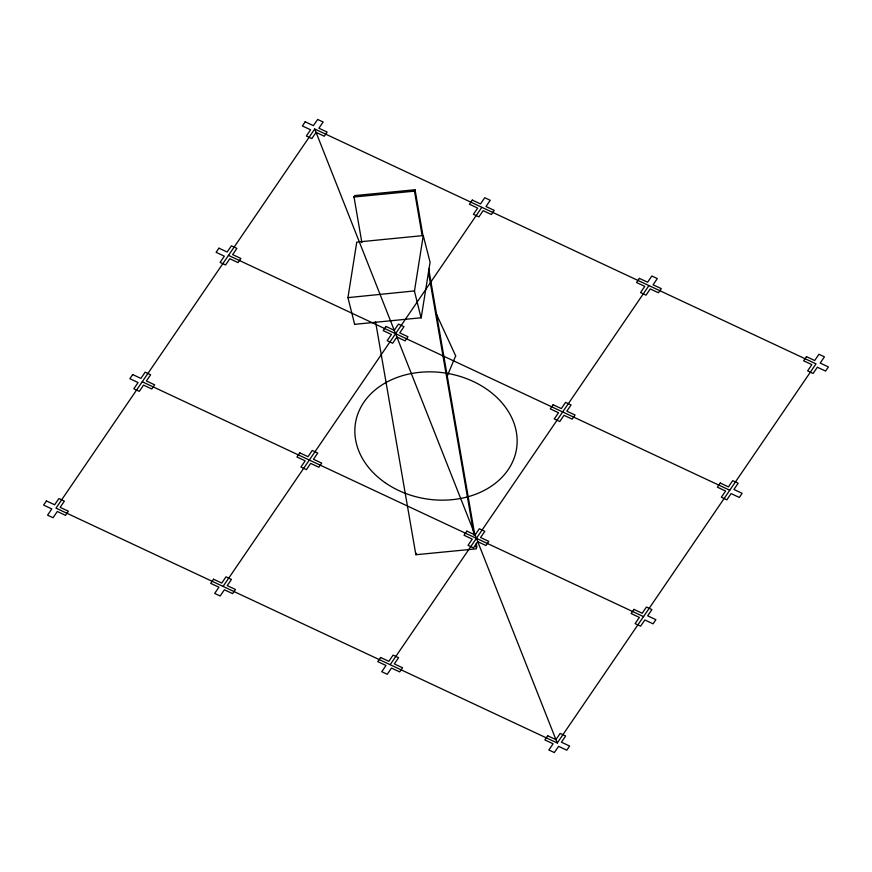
<?xml version="1.0" encoding="UTF-8"?>
<svg xmlns="http://www.w3.org/2000/svg" width="872" height="872" viewBox="0 0 872 872"><rect width="100%" height="100%" fill="white"/><g stroke="black" fill="none" stroke-linecap="round" stroke-linejoin="round"><path stroke-width="1.31" d="M421.078 317.975L414.451 291.128L423.269 235.571L356.768 242.122L347.939 297.657L354.675 324.471M354.751 324.319L421.198 317.757L430.081 262.254L423.28 235.68M354.054 197.148L354.588 195.601L415.061 189.758L422.887 235.309M446.878 376.911L455.642 355.907M416.489 553.317L415.988 554.723L476.374 548.837L475.687 544.717M314.738 129.012L55.982 508.136L557.263 742.988L816.018 363.864L314.738 129.012L557.263 742.988M223.069 586.42L481.835 207.296M390.166 664.704L648.932 285.58M455.718 355.929L436.447 314.203M348.004 297.635L414.571 290.91M353.901 197.028L414.494 191.142L422.092 235.32M415.018 189.878L414.222 191.317M476.951 547.267L476.254 543.365M228.486 255.387L729.766 490.238M142.234 381.762L643.514 616.613M428.686 268.794L474.858 535.321M428.588 272.827L474.063 535.343M354.032 197.072L361.858 242.601M375.549 321.626L415.857 554.723M46.434 500.931L43.6 505.073L51.819 508.932L47.579 515.145L53.061 517.717L57.301 511.493L65.531 515.352L68.354 511.199L60.135 507.351L64.375 501.128L58.893 498.566L54.653 504.779L46.434 500.931M132.686 374.557L129.852 378.699L138.081 382.557L133.83 388.77L139.313 391.343L143.564 385.119L151.782 388.977L154.617 384.825L146.387 380.977L150.638 374.753L145.155 372.191L140.904 378.404L132.686 374.557M218.937 248.182L216.114 252.324L224.333 256.183L220.082 262.396L225.565 264.968L229.816 258.744L238.034 262.603L240.868 258.45L232.639 254.602L236.89 248.378L231.407 245.817L227.167 252.03L218.937 248.182M305.189 121.808L302.366 125.95L310.585 129.808L306.345 136.021L311.827 138.594L316.067 132.37L324.297 136.228L327.12 132.075L318.901 128.228L323.141 122.004L317.659 119.442L313.419 125.655L305.189 121.808M213.52 579.215L210.697 583.357L218.916 587.205L214.675 593.429L220.158 596.001L224.398 589.777L232.617 593.625L235.451 589.483L227.232 585.635L231.472 579.411L225.99 576.839L221.75 583.063L213.52 579.215M299.772 452.841L296.949 456.983L305.167 460.83L300.927 467.054L306.41 469.627L310.65 463.403L318.88 467.25L321.703 463.108L313.484 459.261L317.724 453.037L312.241 450.464L308.001 456.688L299.772 452.841M386.034 326.466L383.2 330.608L391.43 334.456L387.179 340.68L392.662 343.252L396.902 337.028L405.131 340.887L407.965 336.734L399.736 332.886L403.987 326.662L398.504 324.101L394.253 330.314L386.034 326.466M472.286 200.091L469.452 204.233L477.682 208.092L473.431 214.305L478.913 216.877L483.164 210.653L491.383 214.512L494.217 210.359L485.987 206.511L490.238 200.288L484.756 197.726L480.505 203.939L472.286 200.091M380.617 657.488L377.783 661.641L386.013 665.489L381.762 671.713L387.244 674.274L391.495 668.061L399.714 671.909L402.548 667.767L394.318 663.908L398.569 657.695L393.087 655.123L388.836 661.347L380.617 657.488M466.869 531.113L464.035 535.266L472.264 539.114L468.013 545.338L473.496 547.899L477.747 541.686L485.966 545.534L488.8 541.392L480.57 537.544L484.821 531.321L479.338 528.748L475.098 534.972L466.869 531.113M553.12 404.75L550.297 408.892L558.516 412.739L554.276 418.963L559.759 421.536L563.999 415.312L572.228 419.16L575.051 415.018L566.833 411.17L571.073 404.946L565.59 402.373L561.35 408.597L553.12 404.75M639.383 278.375L636.549 282.517L644.768 286.365L640.528 292.589L646.01 295.161L650.25 288.937L658.48 292.785L661.303 288.643L653.084 284.795L657.324 278.571L651.842 275.999L647.602 282.223L639.383 278.375M547.703 735.772L544.88 739.925L553.099 743.772L548.859 749.996L554.341 752.558L558.581 746.345L566.811 750.193L569.634 746.051L561.415 742.192L565.656 735.979L560.173 733.407L555.933 739.63L547.703 735.772M633.966 609.397L631.132 613.55L639.361 617.398L635.11 623.622L640.593 626.183L644.833 619.97L653.063 623.818L655.886 619.676L647.667 615.817L651.918 609.604L646.435 607.032L642.184 613.256L633.966 609.397M720.218 483.023L717.384 487.175L725.613 491.023L721.362 497.247L726.845 499.809L731.096 493.596L739.314 497.443L742.148 493.301L733.919 489.443L738.17 483.23L732.687 480.657L728.436 486.881L720.218 483.023M806.469 356.648L803.646 360.801L811.865 364.649L807.625 370.873L813.107 373.434L817.347 367.221L825.566 371.069L828.4 366.927L820.181 363.068L824.422 356.855L818.939 354.283L814.699 360.507L806.469 356.648M384.879 482.532A81.565 63.656 9.1 0 0 516.148 450.988A81.565 63.656 9.1 0 0 406.962 374.48A81.565 63.656 9.1 0 0 384.879 482.532"/></g></svg>
